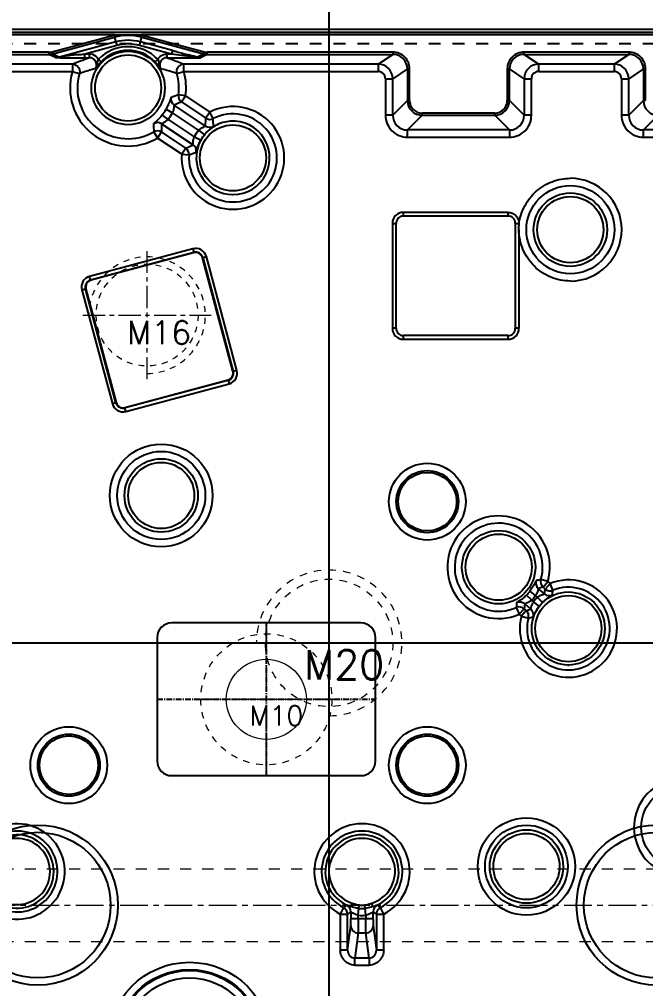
# Model space of a CAD drawing. Header units: millimetres. Extents: x -1265 to 1982, y -12197 to 1934.
# Drawn here: x -121.4 to -35.4, y -1053.9 to -920.8 of the extents above; entities that cross this region are included whole.
import ezdxf

# ---------------------------------------------------------------- set-up
doc = ezdxf.new("R2010")
doc.units = ezdxf.units.MM
doc.header["$LTSCALE"] = 16.335
doc.linetypes.add('CENTER', pattern=[0.6, 0.375, -0.075, 0.075, -0.075])
doc.linetypes.add('HIDDEN', pattern=[0.2, 0.1, -0.1])
doc.layers.get('0').update_dxf_attribs({"linetype": 'CONTINUOUS'})
doc.layers.add('cool', color=153, linetype='HIDDEN', lineweight=9)
doc.layers.add('screw', color=33, linetype='CONTINUOUS', lineweight=13)
doc.layers.add('DEFAULT_2', color=8, linetype='HIDDEN')
doc.styles.add('TXT', font='txt.shx', dxfattribs={"bigfont": 'gbcbig.shx'})

# ---------------------------------------------------------------- blocks, each defined once
blk = doc.blocks.new('06')
at = {"layer": 'cool', "ltscale": 0.932966}
for p, q in [((-3287.69, 1844.03), (-2736.35, 1844.03)), ((-3287.69, 1834.03), (-2736.35, 1834.03))]:
    blk.add_line(p, q, dxfattribs=at)
at = {"layer": 'cool', "color": 1, "linetype": 'CENTER', "ltscale": 0.621977}
blk.add_line((-3302.02, 1839.03), (-2722.02, 1839.03), dxfattribs=at)
blk = doc.blocks.new('screw_m16_g')
at = {"layer": 'screw', "color": 1, "linetype": 'CENTER', "ltscale": 0.497582}
for p, q in [((0, -8.8), (0, 8.8)), ((-8.8, 0), (8.8, 0))]:
    blk.add_line(p, q, dxfattribs=at)
at = {"layer": 'screw', "color": 33, "linetype": 'HIDDEN', "ltscale": 0.497582}
blk.add_circle((0, 0), 7, dxfattribs=at)
at = {"layer": 'screw', "color": 92, "linetype": 'HIDDEN', "ltscale": 0.497582}
blk.add_arc((0, 0), 8, 270, 180, dxfattribs=at)
at = {"layer": 'screw', "color": 6, "style": 'TXT'}
blk.add_text('M16', height=3.2, dxfattribs=at).set_placement((-2.72, -4))
blk = doc.blocks.new('screw_m20_g')
at = {"layer": 'screw', "color": 1, "linetype": 'CENTER', "ltscale": 0.621977}
for p, q in [((0, -11), (0, 11)), ((-11, 0), (11, 0))]:
    blk.add_line(p, q, dxfattribs=at)
at = {"layer": 'screw', "linetype": 'HIDDEN', "ltscale": 0.621977}
blk.add_circle((0, 0), 8.75, dxfattribs=at)
at = {"layer": 'screw', "color": 92, "linetype": 'HIDDEN', "ltscale": 0.621977}
blk.add_arc((0, 0), 10, 270, 180, dxfattribs=at)
at = {"layer": 'screw', "color": 6, "style": 'TXT'}
blk.add_text('M20', height=4, dxfattribs=at).set_placement((-3.4, -5))
blk = doc.blocks.new('screw_m10_i')
at = {"layer": 'screw', "color": 1, "linetype": 'CENTER', "ltscale": 0.55978}
for p, q in [((0, -9.9), (0, 9.9)), ((-9.9, 0), (9.9, 0))]:
    blk.add_line(p, q, dxfattribs=at)
at = {"layer": 'screw', "color": 8, "linetype": 'HIDDEN', "ltscale": 0.55978}
blk.add_circle((0, 0), 9, dxfattribs=at)
at = {"layer": 'screw', "color": 33}
blk.add_circle((0, 0), 5.5, dxfattribs=at)
at = {"layer": 'screw', "color": 6, "style": 'TXT'}
blk.add_text('M10', height=2.7, dxfattribs=at).set_placement((-2.34, -3.6))

msp = doc.modelspace()

# ---------------------------------------------------------------- linework, layer by layer
at = {"color": 2}
for p, q in [((-78.846, -1361.434), (-78.846, -901.434)), ((-183.846, -1006.434), (256.154, -1006.434))]:
    msp.add_line(p, q, dxfattribs=at)
at = {"color": 7, "linetype": 'Continuous'}
for p, q in [((-127.238, -922.154), (51.227, -922.154)), ((51.227, -922.654), (-127.238, -922.654)), ((-108.291, -922.971), (-127.231, -922.971)), ((-116.88, -925.272), (-108.393, -922.998)), ((-116.802, -925.563), (-108.315, -923.289)), ((-108.393, -922.998), (-108.014, -924.413)), ((-108.291, -922.971), (-104.608, -922.971)), ((-104.885, -924.413), (-104.506, -922.998)), ((51.218, -922.971), (-104.608, -922.971)), ((-104.584, -923.289), (-96.097, -925.563)), ((-104.506, -922.998), (-96.019, -925.272)), ((-108.144, -923.927), (-115.893, -926.004)), ((-108.014, -924.413), (-112.397, -925.587)), ((-100.502, -925.587), (-104.885, -924.413)), ((-100.372, -925.102), (-104.755, -923.927)), ((-117.323, -925.33), (-126.962, -925.33)), ((-126.962, -925.632), (-117.323, -925.632)), ((-117.323, -925.33), (-117.323, -925.632)), ((-116.413, -926.073), (-117.323, -925.632)), ((-116.802, -925.563), (-116.88, -925.272)), ((-116.802, -925.563), (-115.893, -926.004)), ((-112.397, -926.089), (-112.397, -925.587)), ((-111.793, -925.587), (-112.397, -925.587)), ((-112.397, -926.089), (-111.796, -926.089)), ((-111.793, -925.587), (-111.793, -926.089)), ((-101.107, -926.089), (-101.107, -925.587)), ((-100.502, -925.587), (-101.106, -925.587)), ((-101.103, -926.089), (-96.521, -926.089)), ((-100.372, -925.102), (-100.502, -925.587)), ((-97.157, -926.043), (-97.333, -926.018)), ((-97.027, -926.014), (-96.097, -925.563)), ((-95.576, -925.632), (-96.521, -926.089)), ((-96.019, -925.272), (-96.097, -925.563)), ((-95.576, -925.632), (-95.576, -925.33)), ((-70.095, -925.33), (-95.576, -925.33)), ((-95.576, -925.632), (-70.095, -925.632)), ((-72.109, -926.974), (-70.095, -925.632)), ((-70.095, -925.33), (-70.095, -925.632)), ((-52.065, -925.632), (-52.065, -925.33)), ((-37.684, -925.33), (-52.065, -925.33)), ((-52.065, -925.632), (-50.051, -926.974)), ((-52.065, -925.632), (-37.684, -925.632)), ((-39.698, -926.974), (-37.684, -925.632)), ((-37.684, -925.33), (-37.684, -925.632)), ((-114.092, -926.974), (-126.406, -926.974)), ((-114.094, -926.974), (-114.094, -927.979)), ((-110.152, -926.647), (-110.512, -926.297)), ((-102.387, -926.297), (-102.747, -926.647)), ((-72.109, -926.974), (-98.808, -926.974)), ((-98.805, -927.979), (-98.805, -926.974)), ((-72.109, -926.974), (-72.109, -927.979)), ((-50.051, -927.979), (-50.051, -926.974)), ((-39.698, -926.974), (-50.051, -926.974)), ((-39.698, -926.974), (-39.698, -927.979)), ((-126.406, -927.979), (-114.094, -927.979)), ((-114.136, -927.996), (-113.131, -928.265)), ((-99.768, -928.265), (-98.805, -927.979)), ((-98.805, -927.979), (-72.109, -927.979)), ((-68.085, -927.641), (-70.099, -928.984)), ((-68.085, -927.641), (-68.085, -931.987)), ((-68.085, -927.641), (-67.784, -927.641)), ((-67.784, -931.987), (-67.784, -927.641)), ((-54.376, -927.641), (-54.376, -931.987)), ((-54.376, -927.641), (-54.075, -927.641)), ((-54.075, -931.987), (-54.075, -927.641)), ((-52.061, -928.984), (-54.075, -927.641)), ((-50.051, -927.979), (-39.698, -927.979)), ((-35.674, -927.641), (-37.688, -928.984)), ((-35.674, -927.641), (-35.674, -931.987)), ((-35.674, -927.641), (-35.373, -927.641)), ((-35.373, -931.987), (-35.373, -927.641)), ((-71.104, -928.984), (-71.104, -934.001)), ((-71.104, -928.984), (-70.099, -928.984)), ((-70.099, -934.001), (-70.099, -928.984)), ((-52.061, -928.984), (-52.061, -934.001)), ((-52.061, -928.984), (-51.056, -928.984)), ((-51.056, -934.001), (-51.056, -928.984)), ((-38.693, -928.984), (-38.693, -934.001)), ((-38.693, -928.984), (-37.688, -928.984)), ((-37.688, -934.001), (-37.688, -928.984)), ((-98.548, -931.331), (-99.543, -931.195)), ((-99.105, -932.167), (-98.548, -931.331)), ((-98.548, -931.331), (-95.215, -933.553)), ((-99.105, -932.167), (-100.13, -932.604)), ((-95.816, -935.48), (-100.13, -932.604)), ((-99.105, -932.167), (-95.772, -934.389)), ((-70.099, -934.001), (-68.085, -931.987)), ((-67.784, -931.987), (-68.085, -931.987)), ((-54.075, -931.987), (-54.376, -931.987)), ((-54.075, -931.987), (-52.061, -934.001)), ((-37.688, -934.001), (-35.674, -931.987)), ((-35.373, -931.987), (-35.674, -931.987)), ((-100.964, -934.557), (-101.754, -933.937)), ((-101.24, -933.165), (-100.363, -933.656)), ((-96.76, -936.058), (-100.363, -933.656)), ((-95.215, -933.553), (-95.772, -934.389)), ((-94.764, -934.45), (-95.215, -933.553)), ((-70.099, -934.001), (-71.104, -934.001)), ((-66.076, -933.996), (-68.09, -936.011)), ((-66.076, -933.996), (-66.076, -933.695)), ((-56.084, -933.695), (-66.076, -933.695)), ((-66.076, -933.996), (-56.084, -933.996)), ((-56.084, -933.695), (-56.084, -933.996)), ((-54.07, -936.011), (-56.084, -933.996)), ((-51.056, -934.001), (-52.061, -934.001)), ((-37.688, -934.001), (-38.693, -934.001)), ((-33.665, -933.996), (-35.679, -936.011)), ((-101.845, -935.177), (-101.855, -936.291)), ((-101.845, -935.177), (-97.531, -938.053)), ((-100.964, -934.557), (-97.361, -936.959)), ((-95.816, -935.48), (-95.772, -934.389)), ((-102.921, -936.261), (-102.412, -937.127)), ((-102.412, -937.127), (-101.855, -936.291)), ((-98.522, -938.513), (-101.855, -936.291)), ((-96.76, -936.058), (-95.977, -936.688)), ((-68.09, -937.015), (-68.09, -936.011)), ((-54.07, -936.011), (-68.09, -936.011)), ((-54.07, -936.011), (-54.07, -937.015)), ((-35.679, -937.015), (-35.679, -936.011)), ((-18.644, -936.011), (-35.679, -936.011)), ((-99.079, -939.349), (-102.412, -937.127)), ((-98.522, -938.513), (-97.531, -938.053)), ((-96.479, -937.44), (-97.361, -936.959)), ((-68.09, -937.015), (-54.07, -937.015)), ((-35.679, -937.015), (-18.644, -937.015)), ((-98.522, -938.513), (-99.079, -939.349)), ((-99.079, -939.349), (-98.077, -939.42)), ((-68.636, -947.827), (-68.636, -947.325)), ((-54.28, -947.325), (-68.636, -947.325)), ((-54.28, -947.325), (-54.28, -947.827)), ((-68.618, -947.845), (-68.636, -947.827)), ((-54.298, -947.845), (-68.618, -947.845)), ((-54.28, -947.827), (-54.298, -947.845)), ((-70.143, -948.831), (-70.143, -963.24)), ((-70.143, -948.831), (-69.641, -948.831)), ((-69.641, -963.24), (-69.641, -948.831)), ((-69.623, -948.849), (-69.641, -948.831)), ((-53.275, -948.831), (-53.294, -948.849)), ((-53.294, -948.849), (-53.294, -963.222)), ((-53.275, -948.831), (-52.75, -948.831)), ((-52.773, -949.7), (-52.773, -963.24)), ((-97.549, -952.321), (-111.729, -956.121)), ((-97.549, -952.321), (-97.419, -952.806)), ((-111.6, -956.606), (-97.419, -952.806)), ((-97.457, -952.871), (-111.534, -956.643)), ((-97.457, -952.871), (-97.419, -952.806)), ((-96.227, -953.582), (-96.189, -953.516)), ((-92.065, -969.115), (-96.227, -953.582)), ((-96.189, -953.516), (-95.704, -953.386)), ((-96.189, -953.516), (-92, -969.153)), ((-91.515, -969.023), (-95.704, -953.386)), ((-111.6, -956.606), (-111.729, -956.121)), ((-111.534, -956.643), (-111.6, -956.606)), ((-112.795, -957.966), (-112.31, -957.836)), ((-112.795, -957.966), (-108.605, -973.602)), ((-108.12, -973.472), (-112.31, -957.836)), ((-112.245, -957.873), (-112.31, -957.836)), ((-112.244, -957.874), (-108.082, -973.407)), ((-69.641, -963.24), (-70.143, -963.24)), ((-69.623, -963.222), (-69.641, -963.24)), ((-53.294, -963.222), (-53.275, -963.24)), ((-52.773, -963.24), (-53.275, -963.24)), ((-68.618, -964.227), (-68.636, -964.245)), ((-68.636, -964.747), (-68.636, -964.245)), ((-54.28, -964.245), (-68.636, -964.245)), ((-54.298, -964.227), (-54.28, -964.245)), ((-54.28, -964.245), (-54.28, -964.747)), ((-68.636, -964.747), (-54.28, -964.747)), ((-92.065, -969.115), (-92, -969.153)), ((-91.515, -969.023), (-92, -969.153)), ((-92.71, -970.383), (-106.89, -974.182)), ((-106.852, -974.117), (-92.775, -970.345)), ((-106.76, -974.667), (-92.58, -970.868)), ((-92.775, -970.345), (-92.71, -970.383)), ((-92.71, -970.383), (-92.58, -970.868)), ((-108.12, -973.472), (-108.605, -973.602)), ((-108.082, -973.407), (-108.12, -973.472)), ((-106.852, -974.117), (-106.89, -974.182)), ((-106.76, -974.667), (-106.89, -974.182)), ((-48.794, -998.023), (-49.758, -997.741)), ((-49.458, -998.777), (-50.113, -998.957)), ((-49.268, -999.7), (-50.113, -998.957)), ((-49.458, -998.777), (-48.794, -998.023)), ((-49.458, -998.777), (-49.165, -999.035)), ((-49.268, -999.7), (-49.165, -999.035)), ((-48.502, -998.281), (-49.165, -999.035)), ((-48.794, -998.023), (-48.502, -998.281)), ((-48.123, -999.211), (-48.502, -998.281)), ((-51.021, -1000.573), (-51.732, -999.863)), ((-51.281, -999.351), (-50.487, -999.966)), ((-51.021, -1000.573), (-50.778, -1000.787)), ((-50.243, -1000.18), (-50.487, -999.966)), ((-50.243, -1000.18), (-49.535, -1000.893)), ((-53.136, -1001.577), (-52.733, -1002.498)), ((-52.733, -1002.498), (-52.069, -1001.744)), ((-51.974, -1001.072), (-52.069, -1001.744)), ((-51.777, -1002.001), (-52.069, -1001.744)), ((-51.974, -1001.072), (-51.13, -1001.815)), ((-51.777, -1002.001), (-51.13, -1001.815)), ((-49.981, -1001.399), (-50.778, -1000.787)), ((-52.44, -1002.755), (-52.733, -1002.498)), ((-51.777, -1002.001), (-52.44, -1002.755)), ((-52.44, -1002.755), (-51.47, -1003.013)), ((-74.465, -1003.693), (-100.457, -1003.693)), ((-102.466, -1005.702), (-102.466, -1022.648)), ((-72.457, -1022.648), (-72.457, -1005.702)), ((-100.457, -1024.657), (-74.465, -1024.657)), ((-76.85, -1042.764), (-77.306, -1043.658)), ((-75.811, -1042.636), (-75.663, -1042.156)), ((-74.839, -1043.827), (-74.718, -1042.41)), ((-73.813, -1043.827), (-73.934, -1042.41)), ((-72.841, -1042.636), (-72.989, -1042.156)), ((-71.345, -1043.658), (-71.802, -1042.764)), ((-77.306, -1043.657), (-77.306, -1048.606)), ((-77.306, -1043.658), (-76.302, -1043.658)), ((-75.843, -1043.37), (-76.302, -1043.658)), ((-76.302, -1048.606), (-76.302, -1043.658)), ((-75.843, -1043.37), (-75.843, -1044.315)), ((-72.809, -1044.315), (-75.843, -1044.315)), ((-74.839, -1044.315), (-74.839, -1043.827)), ((-73.813, -1043.827), (-73.813, -1044.315)), ((-72.809, -1044.315), (-72.809, -1043.37)), ((-72.35, -1043.658), (-72.809, -1043.37)), ((-72.35, -1043.658), (-72.35, -1048.606)), ((-72.35, -1043.658), (-71.345, -1043.658)), ((-71.345, -1048.606), (-71.345, -1043.658)), ((-76.302, -1048.606), (-75.869, -1045.286)), ((-72.782, -1045.286), (-72.35, -1048.606)), ((-74.865, -1046.257), (-75.313, -1049.698)), ((-74.865, -1046.257), (-73.787, -1046.257)), ((-73.338, -1049.698), (-73.787, -1046.257)), ((-76.302, -1048.606), (-77.306, -1048.606)), ((-75.313, -1050.668), (-75.313, -1049.698)), ((-73.338, -1049.698), (-75.313, -1049.698)), ((-73.338, -1049.698), (-73.338, -1050.668)), ((-71.345, -1048.606), (-72.35, -1048.606)), ((-75.313, -1050.668), (-73.338, -1050.668))]:
    msp.add_line(p, q, dxfattribs=at)
at = {"color": 1, "linetype": 'CENTER', "ltscale": 0.130395}
for p, q in [((-87.461, -1024.657), (-87.461, -1003.693)), ((-102.466, -1014.175), (-72.457, -1014.175))]:
    msp.add_line(p, q, dxfattribs=at)
at = {"color": 7, "linetype": 'Continuous'}
for centre, radius in [((-106.45, -930.25), 5.042), ((-106.45, -930.25), 4.54), ((-92.049, -939.85), 4.54), ((-45.708, -949.7), 6.044), ((-45.708, -949.7), 5.042), ((-45.708, -949.7), 4.54), ((-101.899, -986.19), 7.048), ((-101.899, -986.19), 6.044), ((-101.899, -986.19), 5.042), ((-101.899, -986.19), 4.54), ((-65.351, -987.04), 5.271), ((-65.351, -987.04), 4.267), ((-65.351, -987.04), 4.02), ((-55.558, -996.04), 5.042), ((-55.558, -996.04), 4.54), ((-46.001, -1004.453), 5.016), ((-45.981, -1004.47), 4.54), ((-114.596, -1023.22), 5.271), ((-114.596, -1023.22), 4.267), ((-114.596, -1023.22), 4.02), ((-65.351, -1023.22), 5.271), ((-65.351, -1023.22), 4.267), ((-65.351, -1023.22), 4.02), ((-30.265, -1031.751), 5.704), ((-51.74, -1037.132), 6.683), ((-51.74, -1037.132), 5.679), ((-51.74, -1037.132), 5.042), ((-51.74, -1037.132), 4.54), ((-98.014, -1061.506), 11.231), ((-98.014, -1061.506), 10.227), ((-98.014, -1061.506), 10.084), ((-98.014, -1061.506), 9.079)]:
    msp.add_circle(centre, radius, dxfattribs=at)
at = {"color": 4}
for centre, radius in [((-118.846, -1042.434), 11), ((-118.846, -1042.434), 10), ((-33.846, -1042.434), 11), ((-33.846, -1042.434), 10)]:
    msp.add_circle(centre, radius, dxfattribs=at)
at = {"color": 7, "linetype": 'Continuous'}
for centre, radius, start, end in [((-106.45, -930.25), 7.508, 104.20033, 105), ((-106.45, -930.25), 7.206, 75, 105), ((-106.45, -930.25), 7.508, 75, 75.79967), ((-106.45, -930.25), 5.668, 44.21307, 135.78688), ((-106.45, -930.25), 6.545, 75, 105), ((-106.45, -930.25), 6.043, 75, 105), ((-117.323, -923.62), 1.71, 269.99878, 284.99927), ((-117.324, -923.612), 2.02, 270.03684, 284.97436), ((-116.415, -924.06), 2.013, 270.05404, 285.02883), ((-106.45, -930.25), 5.166, 44.21268, 135.78732), ((-132.448, -1176.52), 252.951, 82.02025, 82.2518), ((-162.201, -1159.392), 242.308, 74.44005, 74.66392), ((-110.584, -973.676), 49.553, 74.12286, 74.33335), ((-96.503, -921.429), 4.66, 261.92803, 267.13158), ((-96.494, -924.176), 1.913, 253.87873, 269.19843), ((-96.494, -921.291), 4.799, 267.10812, 269.67766), ((-95.575, -923.612), 2.02, 255.02577, 269.96304), ((-95.576, -923.62), 1.71, 255.00126, 270.00069), ((-70.095, -927.641), 2.311, 0.00379, 90.01589), ((-70.094, -927.641), 2.009, 359.99612, 90.01806), ((-52.065, -927.641), 2.311, 89.98326, 179.99712), ((-52.066, -927.641), 2.009, 89.98194, 180.00388), ((-37.683, -927.641), 2.311, 0.00379, 90.01589), ((-37.683, -927.641), 2.009, 359.99612, 90.01806), ((-104.855, -931.703), 7.325, 141.32684, 144.49375), ((-105.284, -931.36), 6.776, 139.48919, 141.3276), ((-105.489, -931.183), 6.505, 135.79227, 139.49667), ((-107.493, -931.269), 6.624, 36.65372, 40.2289), ((-108.725, -932.182), 8.158, 34.13193, 36.63266), ((-72.109, -928.984), 2.01, 0.01308, 89.98692), ((-50.051, -928.984), 2.01, 90.01308, 179.98692), ((-39.698, -928.984), 2.01, 0.01308, 89.98692), ((-106.45, -930.25), 7.975, 163.45652, 300.41455), ((-106.45, -930.25), 6.971, 163.45459, 300.41455), ((-105.675, -931.125), 6.322, 144.44168, 146.16779), ((-106.45, -930.25), 6.971, 352.20765, 16.54293), ((-106.45, -930.25), 7.975, 352.20765, 16.54348), ((-72.109, -928.984), 1.005, 0.00003, 90.01088), ((-50.051, -928.984), 1.005, 89.98912, 179.99997), ((-39.698, -928.984), 1.005, 0.00003, 90.01088), ((28.22, -1294.754), 385.355, 109.36241, 109.5219), ((-98.544, -931.332), 1.007, 172.16847, 236.09318), ((-99.571, -931.768), 1.006, 167.59729, 236.25821), ((-66.076, -931.987), 2.009, 180.00036, 269.99964), ((-66.076, -931.987), 1.708, 179.98821, 270.01179), ((-56.084, -931.987), 2.009, 270.00039, 359.99961), ((-56.084, -931.987), 1.708, 269.98821, 0.01179), ((-33.665, -931.987), 2.009, 180.00036, 269.99964), ((-106.45, -930.25), 5.97, 321.85611, 330.76609), ((-106.45, -930.25), 6.975, 321.85611, 330.76609), ((-92.049, -939.85), 7.048, 175.92538, 116.69681), ((-92.049, -939.85), 6.044, 175.92538, 116.69681), ((-68.09, -934.002), 3.014, 179.98948, 270.01052), ((-68.091, -934.003), 2.008, 179.96413, 270.03587), ((-54.07, -934.002), 3.014, 269.98948, 0.01052), ((-54.069, -934.003), 2.008, 269.96413, 0.03587), ((-35.679, -934.002), 3.014, 179.98948, 270.01052), ((-35.68, -934.003), 2.008, 179.96413, 270.03587), ((-102.402, -936.015), 1.006, 56.36398, 125.0249), ((284.176, -914.2), 387.724, 183.10343, 183.26196), ((-95.218, -933.55), 1.007, 236.53869, 296.75593), ((-441.778, -945.774), 347.198, 1.69585, 1.86923), ((-92.049, -939.85), 5.042, 270, 102.76901), ((-102.41, -937.13), 1.007, 56.53158, 120.45501), ((-92.049, -939.85), 6.048, 141.17193, 151.45026), ((-92.049, -939.85), 5.043, 128.33572, 151.45026), ((-95.259, -934.643), 1.006, 236.36018, 301.61465), ((-98.09, -938.889), 1.006, 351.00755, 56.26204), ((-91.879, -939.911), 5.22, 151.15058, 161.92461), ((-99.082, -939.348), 1.006, 355.89047, 56.13241), ((-216.471, -627.18), 333.933, 290.76532, 290.94548), ((-92.05, -939.852), 5.04, 161.96336, 269.04665), ((-45.708, -949.7), 7.048, 270.08685, 90.07971), ((-92.049, -939.936), 4.956, 269.01542, 269.99957), ((-68.637, -948.831), 1.506, 89.98771, 180.008), ((-68.637, -948.83), 1.003, 89.93626, 180.06374), ((-54.279, -948.83), 1.003, 359.93626, 90.06374), ((-97.159, -953.776), 1.506, 14.98771, 105.008), ((-97.197, -953.841), 1.004, 14.97171, 105.02828), ((-97.159, -953.775), 1.003, 14.93626, 105.06374), ((-111.34, -957.576), 1.506, 104.98771, 195.008), ((-111.341, -957.575), 1.003, 104.93626, 195.06374), ((-111.275, -957.613), 1.004, 104.97172, 195.02828), ((-68.637, -963.241), 1.506, 179.98771, 270.008), ((-68.637, -963.241), 1.003, 179.93626, 270.06374), ((-54.28, -963.241), 1.506, 269.98772, 0.008), ((-54.279, -963.241), 1.003, 269.93626, 0.06374), ((-93.035, -969.375), 1.004, 284.97171, 15.02828), ((-92.968, -969.413), 1.003, 284.93626, 15.06374), ((-92.969, -969.413), 1.506, 284.98771, 15.008), ((-107.15, -973.212), 1.506, 194.98771, 285.008), ((-107.151, -973.213), 1.003, 194.93626, 285.06374), ((-107.113, -973.147), 1.004, 194.97172, 285.02828), ((-55.558, -996.04), 7.048, 343.66052, 293.62923), ((-55.558, -996.04), 6.044, 343.66052, 293.62923), ((-45.981, -1004.47), 6.683, 165.12959, 112.16015), ((-49.447, -998.203), 1.006, 160.55632, 228.59279), ((8.806, -1293.087), 301.096, 101.21564, 101.33942), ((-48.792, -998.024), 1.006, 163.66846, 228.53088), ((-45.981, -1004.47), 5.679, 165.12959, 112.16015), ((-48.503, -998.279), 1.006, 228.75861, 292.15541), ((-335.851, -976.824), 288.598, 355.42318, 355.55122), ((-55.558, -996.04), 5.409, 315.03081, 322.25894), ((-55.558, -996.04), 6.413, 315.03081, 322.25894), ((-45.981, -1004.47), 6.048, 134.81239, 142.47736), ((-48.605, -998.945), 1.006, 228.6954, 295.35644), ((248.012, -1022.239), 301.855, 175.95172, 176.07519), ((-52.732, -1002.5), 1.006, 48.75766, 113.62089), ((-52.638, -1001.827), 1.006, 48.69696, 116.73343), ((-51.795, -1002.569), 1.006, 341.93331, 48.59435), ((-49.481, -1001.651), 1.558, 146.33831, 151.0389), ((-45.323, -1004.978), 5.874, 142.45586, 152.02782), ((-52.443, -1002.755), 1.006, 345.134, 48.53012), ((-110.045, -721.145), 287.889, 281.73954, 281.86789), ((-100.458, -1005.701), 2.008, 89.98445, 180.01561), ((-74.465, -1005.701), 2.008, 359.98445, 90.01561), ((-45.981, -1004.544), 4.969, 269.09226, 269.99966), ((-100.458, -1022.649), 2.008, 179.98445, 270.01561), ((-74.465, -1022.649), 2.008, 269.98445, 0.01561), ((-30.265, -1031.751), 6.708, 82.98974, 7.01026), ((-121.702, -1037.818), 6.557, 176.16573, 122.08711), ((-121.702, -1037.818), 5.553, 176.15934, 122.08711), ((-74.326, -1037.818), 6.557, 297.03611, 242.95792), ((-74.326, -1037.818), 5.553, 297.03611, 242.96389), ((-121.702, -1037.818), 5.042, 166.24832, 131.99813), ((-121.702, -1037.818), 4.54, 166.24832, 131.99813), ((-74.326, -1037.818), 5.042, 287.12509, 252.87491), ((-74.326, -1037.818), 4.54, 287.12509, 252.87491), ((-77.308, -1043.66), 1.006, 0.08524, 62.94738), ((-76.849, -1043.371), 1.006, 0.0492, 65.52429), ((-74.326, -1037.818), 5.083, 265.11969, 274.88032), ((-74.326, -1037.818), 4.609, 265.11968, 274.88032), ((-71.803, -1043.371), 1.006, 114.47571, 179.9508), ((-71.344, -1043.66), 1.006, 117.05215, 179.91354), ((-74.326, -1037.818), 6.031, 265.11968, 274.88032)]:
    msp.add_arc(centre, radius, start, end, dxfattribs=at)
for points, knots in [([(-116.413, -926.073), (-116.407, -926.076), (-116.383, -926.074), (-116.337, -926.079), (-116.268, -926.079), (-116.143, -926.083), (-115.96, -926.085), (-115.718, -926.087), (-115.459, -926.089), (-115.097, -926.09), (-114.635, -926.092), (-114.076, -926.092), (-113.329, -926.091), (-112.769, -926.089), (-112.397, -926.089)], [0, 0, 0, 0, 0.0050985, 0.017076, 0.0347044, 0.0567131, 0.1103157, 0.1716132, 0.2367999, 0.3041592, 0.4422216, 0.581968, 0.7216298, 1, 1, 1, 1]), ([(-115.893, -926.004), (-115.867, -926.001), (-115.788, -925.981), (-115.579, -925.943), (-115.253, -925.879), (-114.827, -925.808), (-114.213, -925.718), (-113.4, -925.636), (-112.735, -925.631), (-112.397, -925.587)], [0, 0, 0, 0, 0.0221683, 0.069036, 0.1808122, 0.3049896, 0.4359689, 0.7096381, 1, 1, 1, 1]), ([(-114.092, -926.974), (-113.915, -926.899), (-113.158, -926.584), (-112.389, -926.297), (-111.796, -926.089)], [0, 0, 0, 0, 0.2340003, 1, 1, 1, 1]), ([(-101.103, -926.089), (-100.897, -926.162), (-100.125, -926.438), (-99.361, -926.737), (-98.808, -926.974)], [0, 0, 0, 0, 0.2661615, 1, 1, 1, 1]), ([(-100.372, -925.102), (-100.183, -925.153), (-99.431, -925.355), (-98.678, -925.558), (-98.115, -925.712)], [0, 0, 0, 0, 0.2511645, 1, 1, 1, 1]), ([(-97.203, -925.964), (-97.212, -925.962), (-97.261, -925.962), (-97.305, -925.992), (-97.333, -926.018)], [0, 0, 0, 0, 0.2084336, 1, 1, 1, 1]), ([(-97.027, -926.014), (-97.059, -926.007), (-97.107, -926.015), (-97.147, -926.036), (-97.157, -926.043)], [0, 0, 0, 0, 0.7197368, 1, 1, 1, 1]), ([(-114.094, -926.974), (-114.022, -926.974), (-113.718, -927.014), (-113.429, -927.191), (-113.29, -927.378)], [0, 0, 0, 0, 0.2361749, 1, 1, 1, 1]), ([(-113.29, -927.378), (-113.239, -927.446), (-113.091, -927.716), (-113.068, -928.052), (-113.131, -928.265)], [0, 0, 0, 0, 0.2744987, 1, 1, 1, 1]), ([(-110.926, -927.605), (-110.795, -927.383), (-110.739, -926.946), (-110.97, -926.469), (-111.175, -926.294), (-111.288, -926.229)], [0, 0, 0, 0, 0.4967795, 0.7475049, 1, 1, 1, 1]), ([(-110.926, -927.605), (-110.79, -927.38), (-110.705, -926.921), (-110.615, -926.462), (-110.512, -926.297)], [0, 0, 0, 0, 0.5750742, 1, 1, 1, 1]), ([(-102.436, -926.991), (-102.459, -926.963), (-102.56, -926.846), (-102.665, -926.732), (-102.747, -926.647)], [0, 0, 0, 0, 0.2372246, 1, 1, 1, 1]), ([(-102.387, -926.297), (-102.284, -926.462), (-102.194, -926.921), (-102.109, -927.38), (-101.973, -927.605)], [0, 0, 0, 0, 0.4249266, 1, 1, 1, 1]), ([(-101.61, -926.228), (-101.723, -926.294), (-101.929, -926.469), (-102.16, -926.946), (-102.104, -927.383), (-101.973, -927.605)], [0, 0, 0, 0, 0.2525032, 0.5032303, 1, 1, 1, 1]), ([(-99.609, -927.378), (-99.66, -927.446), (-99.808, -927.716), (-99.831, -928.052), (-99.768, -928.265)], [0, 0, 0, 0, 0.2744968, 1, 1, 1, 1]), ([(-98.805, -926.974), (-98.877, -926.974), (-99.181, -927.014), (-99.47, -927.191), (-99.609, -927.378)], [0, 0, 0, 0, 0.2361671, 1, 1, 1, 1]), ([(-110.926, -927.605), (-111.123, -927.653), (-111.865, -927.847), (-112.597, -928.08), (-113.131, -928.265)], [0, 0, 0, 0, 0.263432, 1, 1, 1, 1]), ([(-99.768, -928.265), (-99.941, -928.205), (-100.668, -927.96), (-101.406, -927.745), (-101.973, -927.605)], [0, 0, 0, 0, 0.2387954, 1, 1, 1, 1]), ([(-100.554, -931.552), (-100.566, -931.556), (-100.579, -931.61), (-100.616, -931.69), (-100.662, -931.841), (-100.73, -932.035), (-100.819, -932.276), (-100.978, -932.664), (-101.126, -932.963), (-101.24, -933.165)], [0, 0, 0, 0, 0.0223307, 0.0775111, 0.1652268, 0.283834, 0.4311961, 0.6037922, 1, 1, 1, 1]), ([(-100.13, -932.604), (-100.138, -932.605), (-100.138, -932.65), (-100.148, -932.702), (-100.153, -932.812), (-100.169, -932.944), (-100.194, -933.106), (-100.246, -933.349), (-100.307, -933.535), (-100.363, -933.656)], [0, 0, 0, 0, 0.0233621, 0.0853027, 0.1820277, 0.308978, 0.4612333, 0.6317908, 1, 1, 1, 1]), ([(-101.754, -933.937), (-101.897, -934.12), (-102.117, -934.371), (-102.413, -934.668), (-102.602, -934.842), (-102.754, -934.98), (-102.876, -935.08), (-102.936, -935.146), (-102.981, -935.178), (-102.98, -935.191)], [0, 0, 0, 0, 0.3963079, 0.5688177, 0.7160502, 0.8346531, 0.9224001, 0.9776364, 1, 1, 1, 1]), ([(-100.964, -934.557), (-101.054, -934.655), (-101.202, -934.784), (-101.407, -934.926), (-101.546, -935.011), (-101.662, -935.076), (-101.762, -935.123), (-101.806, -935.152), (-101.848, -935.169), (-101.845, -935.177)], [0, 0, 0, 0, 0.3682092, 0.5387667, 0.691022, 0.8179723, 0.9146973, 0.9766379, 1, 1, 1, 1]), ([(-96.558, -935.879), (-96.42, -935.775), (-96.184, -935.632), (-95.927, -935.538), (-95.837, -935.495)], [0, 0, 0, 0, 0.6351993, 1, 1, 1, 1]), ([(-95.977, -936.688), (-95.941, -936.644), (-95.801, -936.473), (-95.65, -936.31), (-95.533, -936.195)], [0, 0, 0, 0, 0.2577573, 1, 1, 1, 1]), ([(-95.533, -936.195), (-95.428, -936.092), (-95.276, -935.952), (-95.078, -935.787), (-94.96, -935.693), (-94.866, -935.619), (-94.794, -935.563), (-94.756, -935.527), (-94.731, -935.507), (-94.732, -935.499)], [0, 0, 0, 0, 0.4141063, 0.5841918, 0.7268176, 0.8405994, 0.9244259, 0.9774798, 1, 1, 1, 1]), ([(-97.531, -938.053), (-97.523, -938.052), (-97.529, -938.003), (-97.523, -937.949), (-97.528, -937.833), (-97.522, -937.695), (-97.508, -937.527), (-97.47, -937.276), (-97.415, -937.083), (-97.361, -936.959)], [0, 0, 0, 0, 0.0234646, 0.0869419, 0.1856192, 0.3141235, 0.4669079, 0.6367499, 1, 1, 1, 1]), ([(-97.097, -939.047), (-97.089, -939.044), (-97.08, -939.011), (-97.06, -938.959), (-97.035, -938.866), (-97, -938.743), (-96.956, -938.589), (-96.874, -938.328), (-96.798, -938.122), (-96.737, -937.979)], [0, 0, 0, 0, 0.0224147, 0.0755504, 0.1594422, 0.2733726, 0.4162433, 0.5869298, 1, 1, 1, 1]), ([(-96.737, -937.979), (-96.717, -937.93), (-96.63, -937.731), (-96.532, -937.537), (-96.452, -937.392)], [0, 0, 0, 0, 0.2404863, 1, 1, 1, 1]), ([(-52.771, -948.842), (-52.717, -948.421), (-52.499, -947.59), (-51.973, -946.424), (-51.294, -945.336), (-50.417, -944.4), (-49.383, -943.641), (-47.852, -942.891), (-46.565, -942.65), (-45.718, -942.65)], [0, 0, 0, 0, 0.1248616, 0.2504802, 0.375434, 0.5003862, 0.6256382, 0.7507365, 1, 1, 1, 1]), ([(-54.28, -947.325), (-54.083, -947.325), (-53.685, -947.404), (-53.183, -947.742), (-52.848, -948.247), (-52.771, -948.645), (-52.771, -948.842)], [0, 0, 0, 0, 0.249951, 0.4999709, 0.7499991, 1, 1, 1, 1]), ([(-45.698, -956.75), (-46.615, -956.75), (-48.014, -956.473), (-49.644, -955.601), (-50.721, -954.719), (-51.606, -953.644), (-52.258, -952.414), (-52.667, -951.085), (-52.773, -950.161), (-52.773, -949.7)], [0, 0, 0, 0, 0.2491456, 0.3742611, 0.4994181, 0.624597, 0.7496345, 0.8749272, 1, 1, 1, 1]), ([(-50.396, -997.868), (-50.408, -997.87), (-50.427, -997.921), (-50.473, -997.994), (-50.536, -998.135), (-50.627, -998.315), (-50.745, -998.539), (-50.953, -998.897), (-51.14, -999.169), (-51.281, -999.351)], [0, 0, 0, 0, 0.0221272, 0.0768136, 0.1638373, 0.2817531, 0.4286799, 0.6013988, 1, 1, 1, 1]), ([(-50.113, -998.957), (-50.121, -998.956), (-50.126, -999.002), (-50.141, -999.053), (-50.16, -999.161), (-50.193, -999.29), (-50.238, -999.447), (-50.324, -999.681), (-50.412, -999.856), (-50.487, -999.966)], [0, 0, 0, 0, 0.0233389, 0.0854817, 0.1824547, 0.3095916, 0.4619153, 0.6323556, 1, 1, 1, 1]), ([(-51.732, -999.863), (-51.894, -1000.025), (-52.14, -1000.246), (-52.469, -1000.497), (-52.676, -1000.643), (-52.843, -1000.755), (-52.975, -1000.836), (-53.042, -1000.891), (-53.09, -1000.916), (-53.09, -1000.929)], [0, 0, 0, 0, 0.3982713, 0.5710781, 0.7180307, 0.8360305, 0.9230841, 0.9778521, 1, 1, 1, 1]), ([(-51.021, -1000.573), (-51.12, -1000.66), (-51.283, -1000.77), (-51.504, -1000.885), (-51.653, -1000.95), (-51.778, -1000.998), (-51.883, -1001.031), (-51.931, -1001.053), (-51.976, -1001.064), (-51.974, -1001.072)], [0, 0, 0, 0, 0.3676444, 0.5380847, 0.6904084, 0.8175453, 0.9145183, 0.9766611, 1, 1, 1, 1]), ([(-50.103, -1000.071), (-50.033, -1000.023), (-49.796, -999.882), (-49.535, -999.787), (-49.353, -999.733)], [0, 0, 0, 0, 0.3087139, 1, 1, 1, 1]), ([(-49.353, -999.733), (-49.332, -999.726), (-49.312, -999.717), (-49.267, -999.708), (-49.268, -999.7)], [0, 0, 0, 0, 0.7284019, 1, 1, 1, 1]), ([(-49.298, -1000.669), (-49.254, -1000.63), (-49.088, -1000.487), (-48.914, -1000.354), (-48.784, -1000.262)], [0, 0, 0, 0, 0.2696531, 1, 1, 1, 1]), ([(-48.784, -1000.262), (-48.701, -1000.203), (-48.553, -1000.103), (-48.377, -999.994), (-48.273, -999.928), (-48.22, -999.895), (-48.192, -999.872), (-48.174, -999.859), (-48.174, -999.853)], [0, 0, 0, 0, 0.418087, 0.72847, 0.8407498, 0.9234982, 0.9763329, 1, 1, 1, 1]), ([(-51.13, -1001.815), (-51.123, -1001.815), (-51.119, -1001.775), (-51.107, -1001.731), (-51.094, -1001.635), (-51.071, -1001.52), (-51.037, -1001.379), (-50.972, -1001.165), (-50.903, -1001.002), (-50.844, -1000.896)], [0, 0, 0, 0, 0.0227906, 0.0836291, 0.178866, 0.3040462, 0.4548163, 0.6253576, 1, 1, 1, 1]), ([(-50.839, -1002.881), (-50.833, -1002.88), (-50.822, -1002.861), (-50.803, -1002.83), (-50.777, -1002.773), (-50.725, -1002.661), (-50.639, -1002.473), (-50.559, -1002.314), (-50.511, -1002.223)], [0, 0, 0, 0, 0.0236651, 0.0764999, 0.1592495, 0.2715311, 0.5819162, 1, 1, 1, 1]), ([(-75.811, -1042.636), (-75.898, -1042.612), (-76.049, -1042.568), (-76.222, -1042.512), (-76.325, -1042.479), (-76.378, -1042.463), (-76.409, -1042.456), (-76.428, -1042.453), (-76.432, -1042.456)], [0, 0, 0, 0, 0.4177591, 0.7280314, 0.8401999, 0.9229053, 0.9759117, 1, 1, 1, 1]), ([(-74.758, -1042.882), (-74.855, -1042.874), (-75.213, -1042.824), (-75.558, -1042.712), (-75.811, -1042.636)], [0, 0, 0, 0, 0.2688663, 1, 1, 1, 1]), ([(-75.663, -1042.156), (-75.508, -1042.209), (-75.199, -1042.313), (-74.881, -1042.396), (-74.718, -1042.41)], [0, 0, 0, 0, 0.5003793, 1, 1, 1, 1]), ([(-73.934, -1042.41), (-73.771, -1042.396), (-73.453, -1042.313), (-73.144, -1042.209), (-72.989, -1042.156)], [0, 0, 0, 0, 0.4996208, 1, 1, 1, 1]), ([(-72.841, -1042.636), (-72.92, -1042.66), (-73.264, -1042.768), (-73.617, -1042.859), (-73.894, -1042.882)], [0, 0, 0, 0, 0.229218, 1, 1, 1, 1]), ([(-72.219, -1042.456), (-72.224, -1042.453), (-72.242, -1042.456), (-72.274, -1042.463), (-72.327, -1042.479), (-72.43, -1042.512), (-72.603, -1042.568), (-72.754, -1042.612), (-72.841, -1042.636)], [0, 0, 0, 0, 0.0240883, 0.0770945, 0.1597997, 0.2719679, 0.5822406, 1, 1, 1, 1]), ([(-75.869, -1045.286), (-75.854, -1045.166), (-75.851, -1044.841), (-75.843, -1044.518), (-75.843, -1044.315)], [0, 0, 0, 0, 0.3747122, 1, 1, 1, 1]), ([(-74.839, -1043.827), (-74.972, -1043.804), (-75.162, -1043.744), (-75.393, -1043.638), (-75.541, -1043.558), (-75.659, -1043.487), (-75.753, -1043.42), (-75.801, -1043.395), (-75.838, -1043.363), (-75.843, -1043.37)], [0, 0, 0, 0, 0.3636423, 0.533536, 0.6862832, 0.8146669, 0.9131938, 0.9765531, 1, 1, 1, 1]), ([(-74.839, -1044.315), (-74.839, -1044.723), (-74.846, -1045.37), (-74.849, -1046.018), (-74.865, -1046.257)], [0, 0, 0, 0, 0.6302285, 1, 1, 1, 1]), ([(-72.809, -1043.37), (-72.814, -1043.363), (-72.851, -1043.395), (-72.899, -1043.42), (-72.993, -1043.487), (-73.111, -1043.558), (-73.259, -1043.638), (-73.49, -1043.744), (-73.68, -1043.804), (-73.813, -1043.827)], [0, 0, 0, 0, 0.0234469, 0.0868062, 0.1853331, 0.3137168, 0.466464, 0.6363577, 1, 1, 1, 1]), ([(-73.787, -1046.257), (-73.802, -1046.018), (-73.806, -1045.37), (-73.813, -1044.723), (-73.813, -1044.315)], [0, 0, 0, 0, 0.3697715, 1, 1, 1, 1]), ([(-72.809, -1044.315), (-72.809, -1044.518), (-72.801, -1044.841), (-72.798, -1045.166), (-72.782, -1045.286)], [0, 0, 0, 0, 0.6252878, 1, 1, 1, 1]), ([(-75.869, -1045.286), (-75.867, -1045.535), (-75.642, -1046.053), (-75.119, -1046.255), (-74.865, -1046.257)], [0, 0, 0, 0, 0.4940463, 1, 1, 1, 1]), ([(-73.787, -1046.257), (-73.532, -1046.255), (-73.01, -1046.053), (-72.785, -1045.535), (-72.782, -1045.286)], [0, 0, 0, 0, 0.5059537, 1, 1, 1, 1]), ([(-75.313, -1050.668), (-75.577, -1050.668), (-76.111, -1050.558), (-76.774, -1050.089), (-77.207, -1049.403), (-77.306, -1048.87), (-77.306, -1048.606)], [0, 0, 0, 0, 0.2499355, 0.4998604, 0.749904, 1, 1, 1, 1]), ([(-76.302, -1048.606), (-76.304, -1048.878), (-76.126, -1049.44), (-75.574, -1049.7), (-75.313, -1049.698)], [0, 0, 0, 0, 0.5107025, 1, 1, 1, 1]), ([(-71.345, -1048.606), (-71.345, -1048.87), (-71.444, -1049.403), (-71.877, -1050.089), (-72.541, -1050.558), (-73.075, -1050.668), (-73.338, -1050.668)], [0, 0, 0, 0, 0.2500786, 0.5001492, 0.7500989, 1, 1, 1, 1]), ([(-73.338, -1049.698), (-73.078, -1049.7), (-72.526, -1049.44), (-72.348, -1048.878), (-72.35, -1048.606)], [0, 0, 0, 0, 0.4892975, 1, 1, 1, 1])]:
    msp.add_open_spline(points, degree=3, knots=knots, dxfattribs=at)
for points in [[(-111.288, -926.229), (-111.44, -926.141), (-111.62, -926.089), (-111.796, -926.089)], [(-110.849, -925.918), (-111.109, -925.71), (-111.459, -925.587), (-111.793, -925.587)], [(-110.512, -926.297), (-110.602, -926.154), (-110.717, -926.024), (-110.849, -925.918)], [(-102.387, -926.297), (-102.297, -926.154), (-102.182, -926.024), (-102.05, -925.918)], [(-102.05, -925.918), (-101.79, -925.71), (-101.44, -925.587), (-101.106, -925.587)], [(-101.103, -926.089), (-101.278, -926.089), (-101.458, -926.14), (-101.61, -926.228)], [(-99.143, -925.77), (-99.596, -925.709), (-100.049, -925.648), (-100.502, -925.587)], [(-98.345, -925.878), (-98.611, -925.842), (-98.877, -925.806), (-99.143, -925.77)], [(-93.165, -934.933), (-93.891, -935.098), (-94.595, -935.436), (-95.179, -935.897)], [(-96.76, -936.058), (-96.698, -935.993), (-96.63, -935.934), (-96.558, -935.879)], [(-52.77, -949.7), (-52.77, -949.411), (-52.762, -949.121), (-52.75, -948.831)], [(-50.243, -1000.18), (-50.199, -1000.141), (-50.152, -1000.105), (-50.103, -1000.071)], [(-49.535, -1000.893), (-49.458, -1000.816), (-49.379, -1000.741), (-49.298, -1000.669)], [(-76.85, -1042.764), (-76.711, -1042.661), (-76.572, -1042.558), (-76.432, -1042.456)], [(-72.219, -1042.456), (-72.08, -1042.558), (-71.941, -1042.661), (-71.802, -1042.764)]]:
    msp.add_open_spline(points, degree=3, dxfattribs=at)
at = {"layer": 'DEFAULT_2', "color": 8, "linetype": 'HIDDEN'}
for p, q in [((-108.291, -922.971), (-104.608, -922.971)), ((-127.238, -924.154), (51.227, -924.154)), ((-100.457, -1003.693), (-100.457, -1003.693)), ((-74.465, -1003.693), (-74.465, -1003.693)), ((-102.466, -1005.702), (-102.466, -1005.701)), ((-72.457, -1005.702), (-72.457, -1005.701)), ((-102.466, -1022.648), (-102.466, -1022.649)), ((-72.457, -1022.648), (-72.457, -1022.649)), ((-100.457, -1024.657), (-100.457, -1024.657)), ((-74.465, -1024.657), (-74.465, -1024.657))]:
    msp.add_line(p, q, dxfattribs=at)

# ---------------------------------------------------------------- block references
msp.add_blockref('06', (3048.174, -2881.462))
at = {"layer": 'screw'}
for name, p in [('screw_m16_g', (-103.846, -961.434)), ('screw_m20_g', (-78.846, -1006.434)), ('screw_m10_i', (-87.461, -1014.175))]:
    msp.add_blockref(name, p, dxfattribs=at)

doc.saveas('drawing.dxf')
